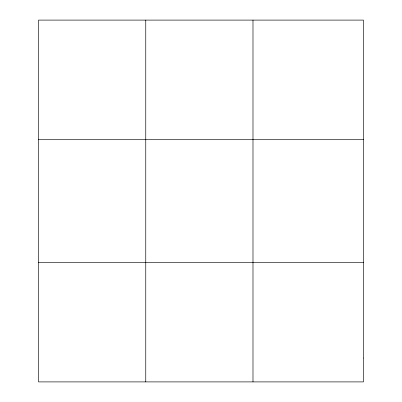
<?xml version="1.0" encoding="UTF-8"?>
<svg xmlns="http://www.w3.org/2000/svg" width="402" height="402" viewBox="0 0 402 402"><rect width="100%" height="100%" fill="white"/><g stroke="black" fill="none" stroke-linecap="round" stroke-linejoin="round"><path stroke-width="0.6" d="M145.76 381.9L145.76 20.1M252.989 381.9L252.989 20.1M38.527 139.494L363.473 139.494M38.527 262.506L363.473 262.506M363.473 358.021L363.473 381.9L38.527 381.9L38.527 20.1L363.473 20.1L363.473 358.021"/></g></svg>
